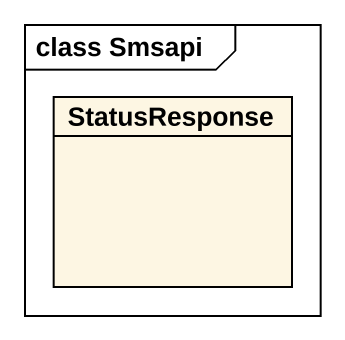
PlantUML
@startuml
mainframe class Smsapi
hide circle
hide empty members
class StatusResponse
@enduml
